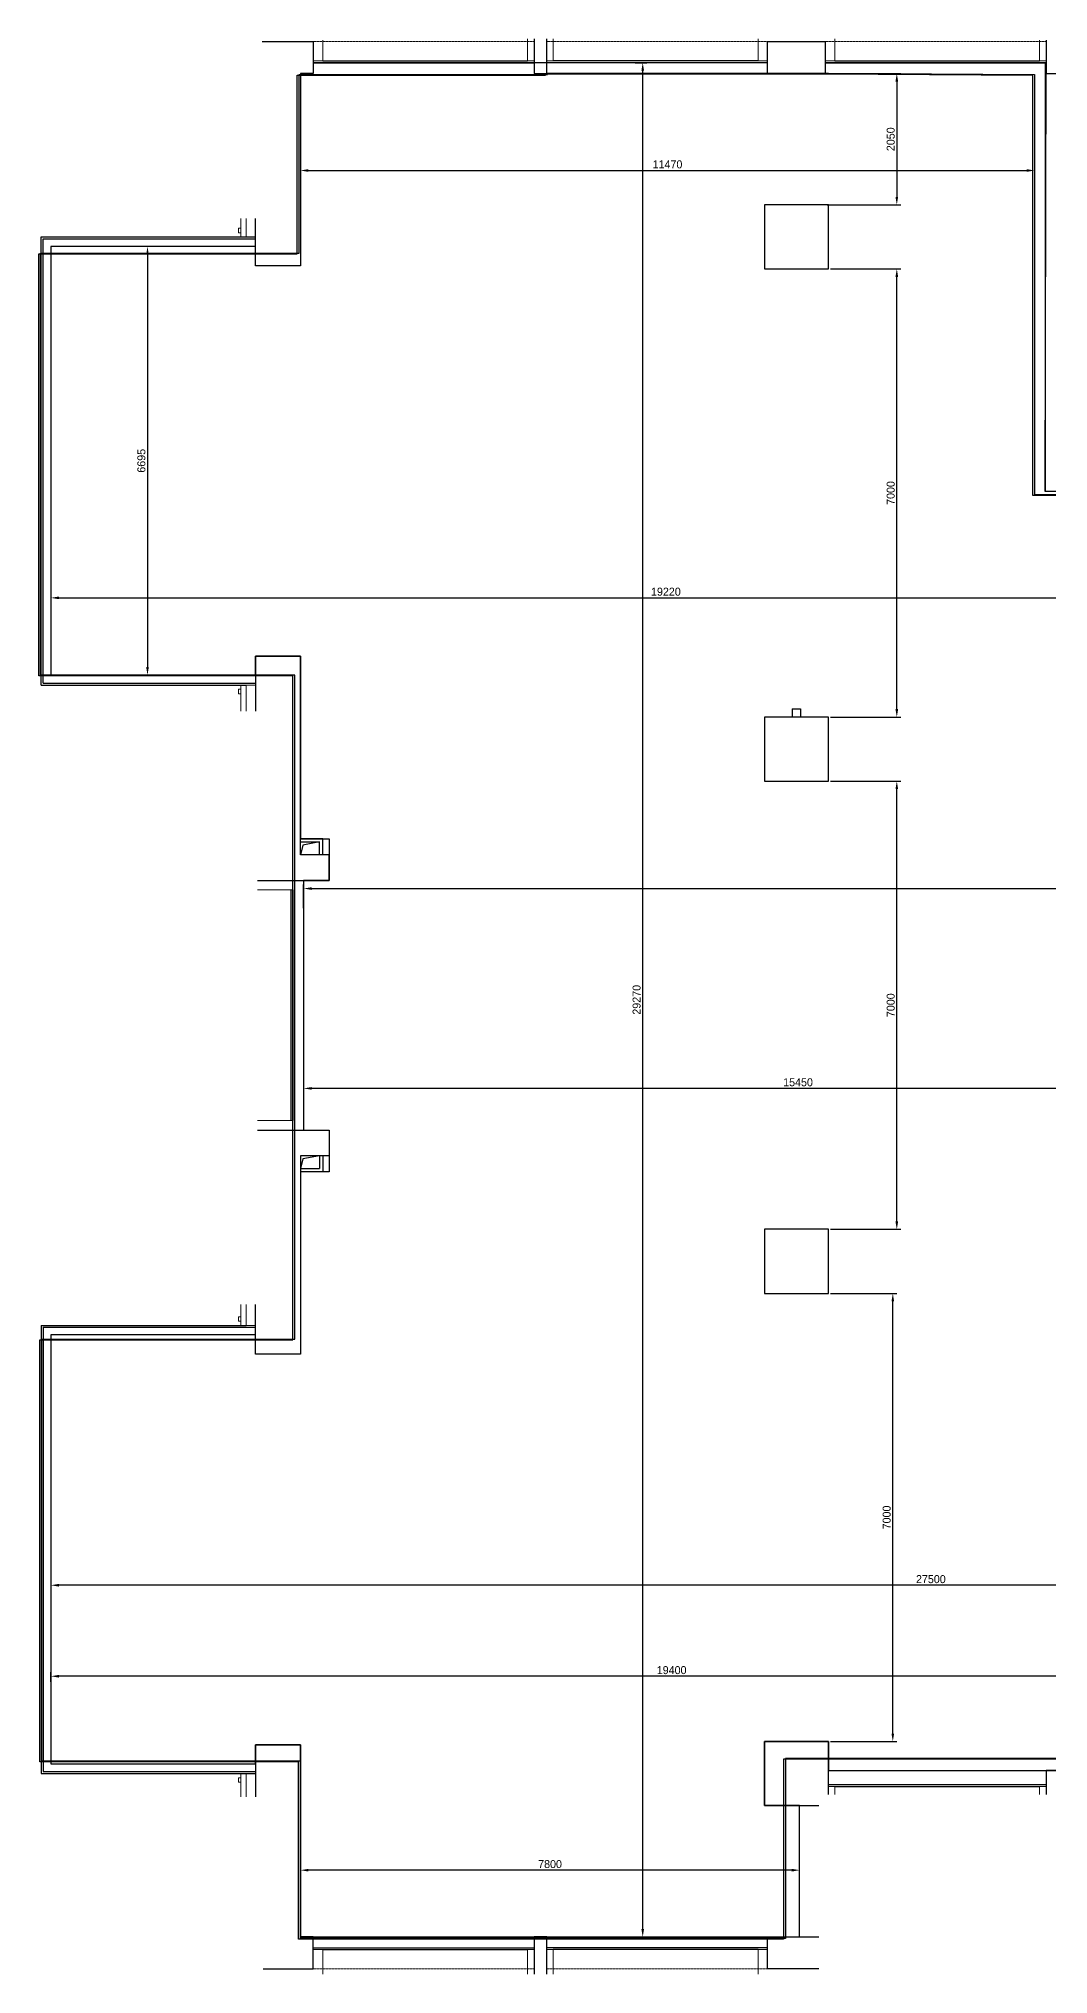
# Model space of a CAD drawing. Header units: millimetres. Extents: x 1339775 to 1379223, y -60680 to -30450.
# Drawn here: x 1339775 to 1355550, y -60680 to -30450 of the extents above; entities that cross this region are included whole.
import ezdxf

# ---------------------------------------------------------------- set-up
doc = ezdxf.new("R2010")
doc.units = ezdxf.units.MM
doc.linetypes.add('HIDDEN', pattern=[0.375, 0.25, -0.125])
for name, color, linetype in [('Baca', 7, 'Continuous'), ('Divar-esas', 7, 'Continuous'), ('OFFICE_BOUNDARY', 3, 'Continuous'), ('Pencere', 7, 'Continuous'), ('plita 2', 7, 'Continuous'), ('sutun1', 7, 'Continuous'), ('Tavan', 7, 'Continuous')]:
    doc.layers.add(name, color=color, linetype=linetype)
doc.layers.add('Fasad detali', color=37, linetype='Continuous', lineweight=20)
doc.layers.add('obl. keramogranit', color=138, linetype='Continuous', lineweight=18, true_color=0x005252)
doc.layers.add('plita', color=182, linetype='Continuous', lineweight=5, true_color=0x3a07c5)

msp = doc.modelspace()

# ---------------------------------------------------------------- linework, layer by layer
at = {"color": 0, "lineweight": -2, "transparency": 16777216}
for p, q in [((1349094, -30825), (1349276, -30825)), ((1349213, -59970), (1349213, -30950)), ((1352096, -30995), (1353246, -30995)), ((1353183, -31120), (1353183, -32920)), ((1343865, -32526), (1343865, -32571)), ((1343990, -32508), (1355210, -32508)), ((1355335, -32526), (1355335, -32571)), ((1352096, -33045), (1353246, -33045)), ((1341534, -33695), (1341413, -33695)), ((1341475, -33820), (1341475, -40265)), ((1352146, -34045), (1353246, -34045)), ((1353183, -40920), (1353183, -34170)), ((1339965, -37892), (1339965, -39245)), ((1340090, -39183), (1359060, -39183)), ((1341534, -40390), (1341413, -40390)), ((1352146, -41045), (1353246, -41045)), ((1352146, -42045), (1353246, -42045)), ((1353183, -48920), (1353183, -42170)), ((1343915, -44030), (1343915, -43660)), ((1344040, -43723), (1367870, -43723)), ((1343915, -45921), (1343915, -46906)), ((1359240, -46844), (1344040, -46844)), ((1352146, -49045), (1353246, -49045)), ((1352146, -50045), (1353183, -50045)), ((1353121, -56920), (1353121, -50170)), ((1339965, -53576), (1339965, -54666)), ((1367340, -54604), (1340090, -54604)), ((1339965, -56114), (1339965, -55962)), ((1359240, -56025), (1340090, -56025)), ((1352146, -57045), (1353183, -57045)), ((1343865, -58898), (1343865, -59116)), ((1351540, -59054), (1343990, -59054)), ((1351665, -59039), (1351665, -58991)), ((1349014, -60095), (1349276, -60095))]:
    msp.add_line(p, q, dxfattribs=at)
at = {"color": 18, "lineweight": -3, "true_color": 0x000000}
for p, q in [((1343815, -33810), (1343815, -31020)), ((1343815, -31020), (1347695, -31020)), ((1343845, -33800), (1343845, -31010)), ((1343845, -31010), (1347725, -31010)), ((1347695, -31020), (1347695, -31000)), ((1347695, -31000), (1352085, -31000)), ((1347725, -31010), (1347725, -30990)), ((1347725, -30990), (1352115, -30990)), ((1352085, -31000), (1355305, -31020)), ((1352115, -30990), (1355335, -31010)), ((1355305, -31020), (1355305, -37580)), ((1355335, -31010), (1355335, -37570)), ((1339775, -40400), (1339775, -33810)), ((1339775, -33810), (1343815, -33810)), ((1339805, -40390), (1339805, -33800)), ((1339805, -33800), (1343845, -33800)), ((1355305, -37580), (1359155, -37580)), ((1355335, -37570), (1359185, -37570)), ((1343745, -40400), (1339775, -40400)), ((1343775, -40390), (1339805, -40390)), ((1343745, -50770), (1343745, -40400)), ((1343775, -50760), (1343775, -40390)), ((1339795, -57360), (1339795, -50770)), ((1339795, -50770), (1343745, -50770)), ((1339825, -57350), (1339825, -50760)), ((1339825, -50760), (1343775, -50760)), ((1343835, -57360), (1339795, -57360)), ((1343865, -57350), (1339825, -57350)), ((1343835, -60130), (1343835, -57360)), ((1343865, -60120), (1343865, -57350)), ((1358875, -57320), (1351415, -57320)), ((1351415, -57320), (1351415, -60130)), ((1358905, -57310), (1351445, -57310)), ((1351445, -57310), (1351445, -60120)), ((1351415, -60130), (1343835, -60130)), ((1351445, -60120), (1343865, -60120))]:
    msp.add_line(p, q, dxfattribs=at)
at = {"color": 0, "transparency": 16777216}
for points in [[(1349192, -30950), (1349234, -30950), (1349213, -30825)], [(1353162, -31120), (1353204, -31120), (1353183, -30995)], [(1343990, -32487), (1343990, -32529), (1343865, -32508)], [(1355210, -32487), (1355210, -32529), (1355335, -32508)], [(1353162, -32920), (1353204, -32920), (1353183, -33045)], [(1341455, -33820), (1341496, -33820), (1341475, -33695)], [(1353162, -34170), (1353204, -34170), (1353183, -34045)], [(1340090, -39162), (1340090, -39203), (1339965, -39183)], [(1341455, -40265), (1341496, -40265), (1341475, -40390)], [(1353162, -40920), (1353204, -40920), (1353183, -41045)], [(1353162, -42170), (1353204, -42170), (1353183, -42045)], [(1344040, -43702), (1344040, -43744), (1343915, -43723)], [(1344040, -46823), (1344040, -46865), (1343915, -46844)], [(1353162, -48920), (1353204, -48920), (1353183, -49045)], [(1353100, -50170), (1353141, -50170), (1353121, -50045)], [(1340090, -54583), (1340090, -54625), (1339965, -54604)], [(1340090, -56004), (1340090, -56046), (1339965, -56025)], [(1353100, -56920), (1353141, -56920), (1353121, -57045)], [(1343990, -59033), (1343990, -59075), (1343865, -59054)], [(1351540, -59033), (1351540, -59075), (1351665, -59054)], [(1349192, -59970), (1349234, -59970), (1349213, -60095)]]:
    msp.add_solid(points, dxfattribs=at)
at = {"layer": 'Baca'}
for points in [[(1344165, -42995), (1343900, -43043), (1343865, -43195)], [(1344165, -47895), (1343900, -47943), (1343865, -48095)]]:
    msp.add_lwpolyline(points, dxfattribs=at)
at = {"layer": 'Divar-esas'}
for p, q in [((1351550, -40915), (1351550, -41045)), ((1351550, -40915), (1351680, -40915)), ((1351680, -40915), (1351680, -41045)), ((1351665, -60095), (1351665, -58045))]:
    msp.add_line(p, q, dxfattribs=at)
at = {"layer": 'Fasad detali'}
for p, q in [((1342895, -33480), (1342895, -33410)), ((1342935, -33410), (1342895, -33410)), ((1342935, -33480), (1342895, -33480)), ((1342935, -33545), (1342935, -33260)), ((1342935, -33545), (1343015, -33545)), ((1342895, -40610), (1342895, -40680)), ((1342935, -40610), (1342895, -40610)), ((1342935, -40680), (1342895, -40680)), ((1342935, -40545), (1342935, -40950)), ((1342935, -40545), (1343015, -40545)), ((1342895, -50480), (1342895, -50410)), ((1342935, -50410), (1342895, -50410)), ((1342935, -50480), (1342895, -50480)), ((1342935, -50545), (1342935, -50220)), ((1342935, -50545), (1343015, -50545)), ((1342895, -57680), (1342895, -57610)), ((1342935, -57610), (1342895, -57610)), ((1342935, -57680), (1342895, -57680)), ((1342935, -57910), (1342935, -57545)), ((1342935, -57545), (1343015, -57545))]:
    msp.add_line(p, q, dxfattribs=at)
at = {"layer": 'obl. keramogranit'}
for p, q in [((1344215, -30795), (1344215, -30470)), ((1347415, -30795), (1347415, -30450)), ((1347815, -30795), (1347815, -30450)), ((1351015, -30795), (1351015, -30450)), ((1352215, -30795), (1352215, -30451)), ((1355415, -30795), (1355415, -30470)), ((1344065, -30795), (1344215, -30795)), ((1347515, -30795), (1347415, -30795)), ((1347715, -30795), (1347815, -30795)), ((1351015, -30795), (1351165, -30795)), ((1352215, -30795), (1352065, -30795)), ((1355515, -30795), (1355415, -30795)), ((1343015, -33260), (1343015, -33545)), ((1343015, -40950), (1343015, -40545)), ((1343015, -40545), (1343165, -40545)), ((1343195, -43745), (1343745, -43745)), ((1343745, -43745), (1343745, -43595)), ((1343195, -47345), (1343745, -47345)), ((1343745, -47345), (1343745, -47495)), ((1343015, -50220), (1343015, -50545)), ((1343015, -50545), (1343165, -50545)), ((1343015, -57910), (1343015, -57545)), ((1343015, -57545), (1343165, -57545)), ((1352115, -57745), (1352215, -57745)), ((1352215, -57745), (1352215, -57870)), ((1355415, -57745), (1355415, -57870)), ((1355515, -57745), (1355415, -57745)), ((1344215, -60295), (1344065, -60295)), ((1344215, -60295), (1344215, -60680)), ((1347415, -60295), (1347415, -60680)), ((1347415, -60295), (1347515, -60295)), ((1347815, -60295), (1347715, -60295)), ((1347815, -60295), (1347815, -60680)), ((1351015, -60295), (1351015, -60680)), ((1351015, -60295), (1351165, -60295))]:
    msp.add_line(p, q, dxfattribs=at)
at = {"layer": 'OFFICE_BOUNDARY'}
msp.add_lwpolyline([(1358875, -57320), (1351415, -57320), (1351415, -60130), (1343835, -60130), (1343835, -57360), (1339795, -57360), (1339795, -57360), (1339795, -50770), (1343745, -50770), (1343745, -40400), (1339775, -40400), (1339775, -33810), (1343815, -33810), (1343815, -31020), (1347695, -31020), (1347695, -31000), (1352085, -31000), (1355305, -31020), (1355305, -37580), (1359155, -37580)], dxfattribs=at)
at = {"layer": 'Pencere'}
for p, q in [((1344065, -30825), (1347515, -30825)), ((1344215, -30795), (1347415, -30795)), ((1351165, -30825), (1347715, -30825)), ((1351015, -30795), (1347815, -30795)), ((1352065, -30825), (1355515, -30825)), ((1352215, -30795), (1355415, -30795)), ((1339815, -33545), (1343165, -33545)), ((1339815, -40545), (1339815, -33545)), ((1339845, -33575), (1343165, -33575)), ((1339845, -40515), (1339845, -33575)), ((1339815, -40545), (1343015, -40545)), ((1339845, -40515), (1343165, -40515)), ((1343715, -43745), (1343715, -47345)), ((1343745, -43745), (1343745, -47345)), ((1339815, -50545), (1339815, -57545)), ((1339815, -50545), (1343015, -50545)), ((1339845, -50575), (1339845, -57515)), ((1339845, -50575), (1343165, -50575)), ((1339815, -57545), (1343165, -57545)), ((1339845, -57515), (1343165, -57515)), ((1352115, -57715), (1355515, -57715)), ((1352215, -57745), (1355415, -57745)), ((1344065, -60265), (1347515, -60265)), ((1344215, -60295), (1347415, -60295)), ((1351165, -60265), (1347715, -60265)), ((1351015, -60295), (1347815, -60295))]:
    msp.add_line(p, q, dxfattribs=at)
at = {"layer": 'plita', "linetype": 'HIDDEN', "ltscale": 5}
for p, q in [((1344065, -30495), (1347515, -30495)), ((1351165, -30495), (1347715, -30495)), ((1352065, -30495), (1355515, -30495)), ((1339965, -33695), (1343165, -33695)), ((1339965, -33695), (1339965, -40395)), ((1339965, -33695), (1339965, -40395)), ((1339965, -40395), (1343165, -40395)), ((1339965, -50695), (1343165, -50695)), ((1339965, -57395), (1339965, -50695)), ((1339965, -57395), (1339965, -50695)), ((1339965, -57395), (1343165, -57395)), ((1344065, -60595), (1347515, -60595)), ((1344065, -60595), (1347515, -60595)), ((1347715, -60595), (1351165, -60595)), ((1347715, -60595), (1351165, -60595))]:
    msp.add_line(p, q, dxfattribs=at)
at = {"layer": 'plita 2'}
for p, q in [((1343865, -42995), (1344165, -42995)), ((1343915, -43595), (1343915, -47495)), ((1343915, -43595), (1343915, -47495)), ((1343865, -48095), (1344165, -48095))]:
    msp.add_line(p, q, dxfattribs=at)
for points in [[(1344165, -43195), (1344165, -42995)], [(1344165, -47895), (1344165, -48095)]]:
    msp.add_lwpolyline(points, dxfattribs=at)
at = {"layer": 'sutun1'}
for p, q in [((1343265, -30495), (1344065, -30495)), ((1344065, -30495), (1344065, -30995)), ((1347515, -30450), (1347515, -30995)), ((1347715, -30995), (1347715, -30450)), ((1355515, -30471), (1355515, -30995)), ((1343865, -30995), (1343865, -33995)), ((1344065, -30995), (1343865, -30995)), ((1347515, -30995), (1347715, -30995)), ((1355515, -30995), (1355715, -30995)), ((1343165, -33995), (1343165, -33260)), ((1343865, -33995), (1343165, -33995)), ((1343865, -40095), (1343165, -40095)), ((1343165, -40095), (1343165, -40950)), ((1343865, -43195), (1343865, -40095)), ((1344315, -43195), (1343865, -43195)), ((1344315, -43595), (1344315, -43195)), ((1343195, -43595), (1344315, -43595)), ((1343195, -47495), (1344315, -47495)), ((1344315, -47495), (1344315, -47895)), ((1343865, -47895), (1343865, -50995)), ((1344315, -47895), (1343865, -47895)), ((1343165, -50995), (1343165, -50220)), ((1343865, -50995), (1343165, -50995)), ((1343865, -57095), (1343165, -57095)), ((1343165, -57095), (1343165, -57910)), ((1343865, -60095), (1343865, -57095)), ((1352115, -57045), (1351115, -57045)), ((1351115, -57045), (1351115, -58045)), ((1352115, -57870), (1352115, -57045)), ((1355715, -57495), (1355515, -57495)), ((1355515, -57495), (1355515, -57870)), ((1351115, -58045), (1351965, -58045)), ((1344065, -60095), (1343865, -60095)), ((1344065, -60595), (1344065, -60095)), ((1347715, -60095), (1347515, -60095)), ((1347515, -60095), (1347515, -60680)), ((1347715, -60680), (1347715, -60095)), ((1351165, -60095), (1351965, -60095)), ((1351165, -60595), (1351165, -60095)), ((1343285, -60595), (1344065, -60595)), ((1351965, -60595), (1351165, -60595))]:
    msp.add_line(p, q, dxfattribs=at)
at = {"layer": 'sutun1', "color": 22}
for p, q in [((1351165, -30825), (1344065, -30825)), ((1344065, -30825), (1344065, -30995)), ((1351165, -30995), (1351165, -30825)), ((1355515, -30825), (1352065, -30825)), ((1352065, -30825), (1352065, -30995)), ((1355500, -37520), (1355515, -30825)), ((1344065, -30995), (1343865, -30995)), ((1343865, -30995), (1343865, -33995)), ((1352065, -30995), (1351165, -30995)), ((1343165, -33695), (1339965, -33695)), ((1339965, -33695), (1339965, -40395)), ((1343165, -33995), (1343165, -33695)), ((1343865, -33995), (1343165, -33995)), ((1359365, -37545), (1355500, -37520)), ((1343165, -40395), (1343165, -40095)), ((1343165, -40095), (1343865, -40095)), ((1343865, -40095), (1343865, -42945)), ((1339965, -40395), (1343165, -40395)), ((1343865, -42945), (1344315, -42945)), ((1344315, -42945), (1344315, -43595)), ((1344315, -43595), (1343915, -43595)), ((1343915, -43595), (1343915, -47495)), ((1343915, -47495), (1344315, -47495)), ((1344315, -47495), (1344315, -48145)), ((1344315, -48145), (1343865, -48145)), ((1343865, -48145), (1343865, -50995)), ((1343165, -50695), (1339965, -50695)), ((1339965, -50695), (1339965, -57395)), ((1343165, -50995), (1343165, -50695)), ((1343865, -50995), (1343165, -50995)), ((1343165, -57395), (1343165, -57095)), ((1343165, -57095), (1343865, -57095)), ((1343865, -57095), (1343865, -60095)), ((1351115, -58045), (1351115, -57045)), ((1351115, -57045), (1352115, -57045)), ((1352115, -57045), (1352115, -57495)), ((1339965, -57395), (1343165, -57395)), ((1352115, -57495), (1359115, -57495)), ((1351665, -58045), (1351115, -58045)), ((1351665, -60095), (1351665, -58045)), ((1343865, -60095), (1351665, -60095))]:
    msp.add_line(p, q, dxfattribs=at)
at = {"layer": 'sutun1'}
for points in [[(1351165, -30495), (1352065, -30495), (1352065, -30995), (1351165, -30995)], [(1351115, -34045), (1352115, -34045), (1352115, -33045), (1351115, -33045)], [(1351115, -42045), (1352115, -42045), (1352115, -41045), (1351115, -41045)], [(1351115, -50045), (1352115, -50045), (1352115, -49045), (1351115, -49045)]]:
    msp.add_lwpolyline(points, close=True, dxfattribs=at)
at = {"layer": 'Tavan'}
for p in [(1355500, -30825), (1359365, -37520)]:
    msp.add_line(p, (1355500, -37520), dxfattribs=at)
for points in [[(1344215, -43195), (1344215, -42945), (1343865, -42945)], [(1344215, -47895), (1344215, -48145), (1343865, -48145)]]:
    msp.add_lwpolyline(points, dxfattribs=at)

# ---------------------------------------------------------------- texts
at = {"color": 0, "transparency": 16777216, "char_height": 125, "attachment_point": 5, "rotation": 90}
for s, insert in [('2050', (1353088, -32020)), ('6695', (1341380, -37042)), ('7000', (1353088, -37545)), ('29270', (1349118, -45460)), ('7000', (1353088, -45545)), ('7000', (1353025, -53545))]:
    msp.add_mtext(s, dxfattribs=dict(at, insert=insert))
at = {"color": 0, "transparency": 16777216, "char_height": 125, "attachment_point": 5}
for s, insert in [('11470', (1349600, -32413)), ('19220', (1349575, -39087)), ('15450', (1351640, -46749)), ('27500', (1353715, -54509)), ('19400', (1349665, -55930)), ('7800', (1347765, -58959))]:
    msp.add_mtext(s, dxfattribs=dict(at, insert=insert))

doc.saveas('drawing.dxf')
